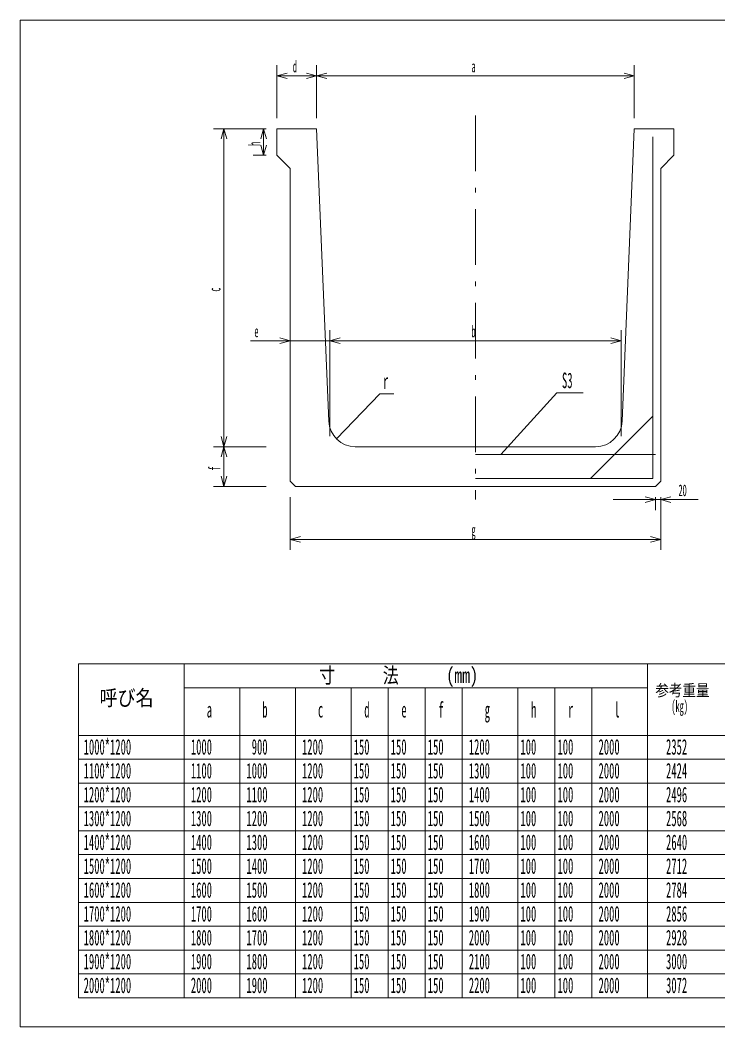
# Model space of a CAD drawing. Units: millimetres, scale not verified. Extents: x 74 to 5614, y 79 to 3879.
# Drawn here: x 74 to 2709, y 79 to 3879 of the extents above; entities that cross this region are included whole.
import ezdxf
from ezdxf.enums import TextEntityAlignment as Align

# ---------------------------------------------------------------- set-up
doc = ezdxf.new("R2010")
doc.units = ezdxf.units.MM
doc.header["$LTSCALE"] = 7
doc.linetypes.add('USER1', pattern=[50.5, 30, -9, 2.5, -9])
doc.layers.add('1', color=7, linetype='Continuous', lineweight=18)
doc.styles.add('ＭＳ ゴシック', font='')
doc.styles.get('ＭＳ ゴシック').set_extended_font_data('MS Gothic')

msp = doc.modelspace()

# ---------------------------------------------------------------- linework, layer by layer
at = {"layer": '1'}
for p, q in [((73.5, 3879), (5613.5, 3879)), ((73.5, 79), (73.5, 3879)), ((1043.5, 3709), (1043.5, 3509)), ((1193.5, 3709), (1193.5, 3509)), ((1193.5, 3709), (1193.5, 3509)), ((2393.5, 3709), (2393.5, 3509)), ((1043.5, 3669), (1082.137, 3679.353)), ((1193.5, 3669), (1043.5, 3669)), ((1043.5, 3669), (1082.137, 3658.647)), ((1193.5, 3669), (1154.863, 3679.353)), ((1193.5, 3669), (1154.863, 3658.647)), ((1193.5, 3669), (1232.137, 3679.353)), ((1193.5, 3669), (2393.5, 3669)), ((1193.5, 3669), (1232.137, 3658.647)), ((2393.5, 3669), (2354.863, 3679.353)), ((2393.5, 3669), (2354.863, 3658.647)), ((803.5, 3469), (1003.5, 3469)), ((843.5, 3469), (833.147, 3430.363)), ((843.5, 3469), (843.5, 2269)), ((843.5, 3469), (853.853, 3430.363)), ((953.5, 3469), (1003.5, 3469)), ((993.5, 3469), (983.147, 3430.363)), ((993.5, 3469), (993.5, 3369)), ((993.5, 3469), (1003.853, 3430.363)), ((1193.5, 3469), (1043.5, 3469)), ((1043.5, 3469), (1043.5, 3369)), ((1193.5, 3469), (1239.507, 2364.837)), ((2347.493, 2364.837), (2393.5, 3469)), ((2393.5, 3469), (2543.5, 3469)), ((2543.5, 3469), (2543.5, 3369)), ((2463.5, 3439), (2463.5, 2149)), ((993.5, 3369), (983.147, 3407.637)), ((993.5, 3369), (1003.853, 3407.637)), ((953.5, 3369), (1003.5, 3369)), ((1043.5, 3369), (1093.5, 3319)), ((2543.5, 3369), (2493.5, 3319)), ((1093.5, 3319), (1093.5, 2139)), ((2493.5, 3319), (2493.5, 2139)), ((1093.5, 2709), (1093.5, 2309)), ((1243.5, 2709), (1243.5, 2309)), ((1243.5, 2709), (1243.5, 2309)), ((2343.5, 2709), (2343.5, 2309)), ((1403.5, 2669), (943.484, 2669)), ((1093.5, 2669), (1054.863, 2679.353)), ((1093.5, 2669), (1054.863, 2658.647)), ((1243.5, 2669), (1282.137, 2679.353)), ((1243.5, 2669), (1282.137, 2679.353)), ((1243.5, 2669), (2343.5, 2669)), ((1243.5, 2669), (1282.137, 2658.647)), ((1243.5, 2669), (1282.137, 2658.647)), ((2343.5, 2669), (2304.863, 2679.353)), ((2343.5, 2669), (2304.863, 2658.647)), ((1888.957, 2239), (2100.403, 2472.282)), ((2100.403, 2472.282), (2200.403, 2472.282)), ((1268.26, 2298.741), (1432.587, 2469)), ((1432.587, 2469), (1484.975, 2469)), ((2463.5, 2384), (2228.5, 2149)), ((843.5, 2269), (833.147, 2307.637)), ((843.5, 2269), (853.853, 2307.637)), ((803.5, 2269), (1003.5, 2269)), ((803.5, 2269), (1003.5, 2269)), ((843.5, 2269), (833.147, 2230.363)), ((843.5, 2269), (843.5, 2119)), ((843.5, 2269), (853.853, 2230.363)), ((1339.42, 2269), (2247.58, 2269)), ((1793.5, 2239), (2473.5, 2239)), ((843.5, 2119), (833.147, 2157.637)), ((843.5, 2119), (853.853, 2157.637)), ((1113.5, 2119), (1093.5, 2139)), ((2463.5, 2149), (1793.5, 2149)), ((2473.5, 2119), (2493.5, 2139)), ((803.5, 2119), (1003.5, 2119)), ((1113.5, 2119), (2473.5, 2119)), ((1093.5, 1879), (1093.5, 2079)), ((2313.5, 2069), (2635.403, 2069)), ((2473.5, 2069), (2434.863, 2079.353)), ((2473.5, 2069), (2434.863, 2058.647)), ((2473.5, 2029), (2473.5, 2079)), ((2493.5, 2069), (2532.137, 2079.353)), ((2493.5, 1879), (2493.5, 2079)), ((2493.5, 2029), (2493.5, 2079)), ((2493.5, 2069), (2532.137, 2058.647)), ((1093.5, 1919), (1132.137, 1929.353)), ((1093.5, 1919), (2493.5, 1919)), ((1093.5, 1919), (1132.137, 1908.647)), ((2493.5, 1919), (2454.863, 1929.353)), ((2493.5, 1919), (2454.863, 1908.647)), ((343.5, 1449), (293.5, 1449)), ((293.5, 1449), (293.5, 639)), ((343.5, 1449), (1113.5, 1449)), ((693.5, 1449), (693.5, 639)), ((1183.5, 1449), (1113.5, 1449)), ((1183.5, 1449), (3583.5, 1449)), ((2443.5, 1449), (2443.5, 1089)), ((693.5, 1359), (833.5, 1359)), ((903.5, 1359), (693.5, 1359)), ((903.5, 1359), (1008.5, 1359)), ((903.5, 1359), (903.5, 639)), ((973.5, 1359), (1113.5, 1359)), ((1183.5, 1359), (1113.5, 1359)), ((1113.5, 1359), (1113.5, 639)), ((1183.5, 1359), (1743.5, 1359)), ((1323.5, 1359), (1323.5, 639)), ((1463.5, 1359), (1463.5, 639)), ((1603.5, 1359), (1603.5, 639)), ((1953.5, 1359), (1743.5, 1359)), ((1743.5, 1359), (1743.5, 639)), ((1813.5, 1359), (2093.5, 1359)), ((1953.5, 1359), (1953.5, 639)), ((2093.5, 1359), (2233.5, 1359)), ((2093.5, 1359), (2093.5, 639)), ((2233.5, 1359), (2443.5, 1359)), ((2233.5, 1359), (2233.5, 639)), ((343.5, 1179), (293.5, 1179)), ((343.5, 1179), (833.5, 1179)), ((693.5, 1179), (903.5, 1179)), ((903.5, 1179), (1008.5, 1179)), ((973.5, 1179), (1113.5, 1179)), ((1183.5, 1179), (1113.5, 1179)), ((1183.5, 1179), (1743.5, 1179)), ((1953.5, 1179), (1743.5, 1179)), ((1813.5, 1179), (2093.5, 1179)), ((2093.5, 1179), (2233.5, 1179)), ((2233.5, 1179), (2443.5, 1179)), ((2443.5, 1179), (2743.5, 1179)), ((343.5, 1089), (293.5, 1089)), ((343.5, 1089), (1113.5, 1089)), ((1183.5, 1089), (1113.5, 1089)), ((1183.5, 1089), (3863.5, 1089)), ((2443.5, 1089), (2443.5, 639)), ((343.5, 999), (293.5, 999)), ((1113.5, 999), (343.5, 999)), ((1183.5, 999), (1113.5, 999)), ((3863.5, 999), (1183.5, 999)), ((343.5, 909), (293.5, 909)), ((343.5, 909), (1113.5, 909)), ((1183.5, 909), (1113.5, 909)), ((1183.5, 909), (3863.5, 909)), ((343.5, 819), (293.5, 819)), ((1113.5, 819), (343.5, 819)), ((1183.5, 819), (1113.5, 819)), ((3863.5, 819), (1183.5, 819)), ((343.5, 729), (293.5, 729)), ((343.5, 729), (1113.5, 729)), ((1183.5, 729), (1113.5, 729)), ((1183.5, 729), (3863.5, 729)), ((293.5, 639), (343.5, 639)), ((293.5, 639), (293.5, 459)), ((1113.5, 639), (343.5, 639)), ((693.5, 639), (693.5, 459)), ((903.5, 639), (903.5, 459)), ((1183.5, 639), (1113.5, 639)), ((1113.5, 459), (1113.5, 639)), ((3863.5, 639), (1183.5, 639)), ((1323.5, 639), (1323.5, 459)), ((1463.5, 459), (1463.5, 639)), ((1603.5, 639), (1603.5, 459)), ((1743.5, 639), (1743.5, 459)), ((1953.5, 639), (1953.5, 459)), ((2093.5, 459), (2093.5, 639)), ((2233.5, 639), (2233.5, 459)), ((2443.5, 639), (2443.5, 459)), ((3863.5, 549), (293.5, 549)), ((293.5, 459), (3863.5, 459)), ((293.5, 459), (293.5, 189)), ((693.5, 459), (693.5, 189)), ((903.5, 459), (903.5, 189)), ((1113.5, 459), (1113.5, 189)), ((1323.5, 459), (1323.5, 189)), ((1463.5, 459), (1463.5, 189)), ((1603.5, 459), (1603.5, 189)), ((1743.5, 459), (1743.5, 189)), ((1953.5, 459), (1953.5, 189)), ((2093.5, 459), (2093.5, 189)), ((2233.5, 459), (2233.5, 189)), ((2443.5, 459), (2443.5, 189)), ((293.5, 369), (3863.5, 369)), ((293.5, 279), (3863.5, 279)), ((293.5, 189), (3863.5, 189)), ((5613.5, 79), (73.5, 79))]:
    msp.add_line(p, q, dxfattribs=at)
at = {"layer": '1', "linetype": 'USER1'}
msp.add_line((1793.5, 3519), (1793.5, 2069), dxfattribs=at)
at = {"layer": '1'}
for centre, start, end in [((1339.42, 2369), 182.38594, 270), ((2247.58, 2369), 270, 357.61406)]:
    msp.add_arc(centre, 100, start, end, dxfattribs=at)

# ---------------------------------------------------------------- texts
at = {"layer": '1', "style": 'ＭＳ ゴシック'}
for s, height, width, p in [('d', 43.99, 0.5, (1103.5, 3669)), ('a', 43.99, 0.5, (1778.5, 3669)), ('e', 43.99, 0.5, (958.484, 2669)), ('b', 43.99, 0.5, (1778.5, 2669)), ('S3', 58.65, 0.5, (2120.403, 2472.282)), ('r', 58.65, 0.5, (1444.975, 2469)), ('20', 43.99, 0.5, (2560.403, 2069)), ('g', 43.99, 0.5, (1778.5, 1919)), ('寸\u3000\u3000\u3000法\u3000\u3000\u3000(mm)', 58.65, 0.75, (1203.5, 1359)), ('参考重量', 43.99, 0.85, (2473.5, 1314)), ('呼び名', 58.65, 0.85, (373.5, 1274)), ('b', 58.65, 0.5, (988.5, 1229)), ('d', 58.65, 0.5, (1373.5, 1229)), ('f', 58.65, 0.5, (1653.5, 1229)), ('h', 58.65, 0.5, (2003.5, 1229)), ('l', 58.65, 0.5, (2318.5, 1229)), ('(kg)', 43.99, 0.5, (2533.5, 1254)), ('a', 58.65, 0.5, (778.5, 1229)), ('c', 58.65, 0.5, (1198.5, 1229)), ('e', 58.65, 0.5, (1513.5, 1229)), ('g', 58.65, 0.5, (1828.5, 1229)), ('r', 58.65, 0.5, (2143.5, 1229)), ('1000*1200', 58.65, 0.5, (313.5, 1089)), ('1000', 58.65, 0.5, (718.5, 1089)), ('900', 58.65, 0.5, (948.5, 1089)), ('1200', 58.65, 0.5, (1138.5, 1089)), ('150', 58.65, 0.5, (1333.5, 1089)), ('150', 58.65, 0.5, (1473.5, 1089)), ('150', 58.65, 0.5, (1613.5, 1089)), ('1200', 58.65, 0.5, (1768.5, 1089)), ('100', 58.65, 0.5, (1963.5, 1089)), ('100', 58.65, 0.5, (2103.5, 1089)), ('2000', 58.65, 0.5, (2258.5, 1089)), ('2352', 58.65, 0.5, (2513.5, 1089)), ('1100*1200', 58.65, 0.5, (313.5, 999)), ('1100', 58.65, 0.5, (718.5, 999)), ('1000', 58.65, 0.5, (928.5, 999)), ('1200', 58.65, 0.5, (1138.5, 999)), ('150', 58.65, 0.5, (1333.5, 999)), ('150', 58.65, 0.5, (1473.5, 999)), ('150', 58.65, 0.5, (1613.5, 999)), ('1300', 58.65, 0.5, (1768.5, 999)), ('100', 58.65, 0.5, (1963.5, 999)), ('100', 58.65, 0.5, (2103.5, 999)), ('2000', 58.65, 0.5, (2258.5, 999)), ('2424', 58.65, 0.5, (2513.5, 999)), ('1200*1200', 58.65, 0.5, (313.5, 909)), ('1200', 58.65, 0.5, (718.5, 909)), ('1100', 58.65, 0.5, (928.5, 909)), ('1200', 58.65, 0.5, (1138.5, 909)), ('150', 58.65, 0.5, (1333.5, 909)), ('150', 58.65, 0.5, (1473.5, 909)), ('150', 58.65, 0.5, (1613.5, 909)), ('1400', 58.65, 0.5, (1768.5, 909)), ('100', 58.65, 0.5, (1963.5, 909)), ('100', 58.65, 0.5, (2103.5, 909)), ('2000', 58.65, 0.5, (2258.5, 909)), ('2496', 58.65, 0.5, (2513.5, 909)), ('1300*1200', 58.65, 0.5, (313.5, 819)), ('1300', 58.65, 0.5, (718.5, 819)), ('1200', 58.65, 0.5, (928.5, 819)), ('1200', 58.65, 0.5, (1138.5, 819)), ('150', 58.65, 0.5, (1333.5, 819)), ('150', 58.65, 0.5, (1473.5, 819)), ('150', 58.65, 0.5, (1613.5, 819)), ('1500', 58.65, 0.5, (1768.5, 819)), ('100', 58.65, 0.5, (1963.5, 819)), ('100', 58.65, 0.5, (2103.5, 819)), ('2000', 58.65, 0.5, (2258.5, 819)), ('2568', 58.65, 0.5, (2513.5, 819)), ('1400*1200', 58.65, 0.5, (313.5, 729)), ('1400', 58.65, 0.5, (718.5, 729)), ('1300', 58.65, 0.5, (928.5, 729)), ('1200', 58.65, 0.5, (1138.5, 729)), ('150', 58.65, 0.5, (1333.5, 729)), ('150', 58.65, 0.5, (1473.5, 729)), ('150', 58.65, 0.5, (1613.5, 729)), ('1600', 58.65, 0.5, (1768.5, 729)), ('100', 58.65, 0.5, (1963.5, 729)), ('100', 58.65, 0.5, (2103.5, 729)), ('2000', 58.65, 0.5, (2258.5, 729)), ('2640', 58.65, 0.5, (2513.5, 729)), ('1500*1200', 58.65, 0.5, (313.5, 639)), ('1500', 58.65, 0.5, (718.5, 639)), ('1400', 58.65, 0.5, (928.5, 639)), ('1200', 58.65, 0.5, (1138.5, 639)), ('150', 58.65, 0.5, (1333.5, 639)), ('150', 58.65, 0.5, (1473.5, 639)), ('150', 58.65, 0.5, (1613.5, 639)), ('1700', 58.65, 0.5, (1768.5, 639)), ('100', 58.65, 0.5, (1963.5, 639)), ('100', 58.65, 0.5, (2103.5, 639)), ('2000', 58.65, 0.5, (2258.5, 639)), ('2712', 58.65, 0.5, (2513.5, 639)), ('1600*1200', 58.65, 0.5, (313.5, 549)), ('1600', 58.65, 0.5, (718.5, 549)), ('1500', 58.65, 0.5, (928.5, 549)), ('1200', 58.65, 0.5, (1138.5, 549)), ('150', 58.65, 0.5, (1333.5, 549)), ('150', 58.65, 0.5, (1473.5, 549)), ('150', 58.65, 0.5, (1613.5, 549)), ('1800', 58.65, 0.5, (1768.5, 549)), ('100', 58.65, 0.5, (1963.5, 549)), ('100', 58.65, 0.5, (2103.5, 549)), ('2000', 58.65, 0.5, (2258.5, 549)), ('2784', 58.65, 0.5, (2513.5, 549)), ('1700*1200', 58.65, 0.5, (313.5, 459)), ('1700', 58.65, 0.5, (718.5, 459)), ('1600', 58.65, 0.5, (928.5, 459)), ('1200', 58.65, 0.5, (1138.5, 459)), ('150', 58.65, 0.5, (1333.5, 459)), ('150', 58.65, 0.5, (1473.5, 459)), ('150', 58.65, 0.5, (1613.5, 459)), ('1900', 58.65, 0.5, (1768.5, 459)), ('100', 58.65, 0.5, (1963.5, 459)), ('100', 58.65, 0.5, (2103.5, 459)), ('2000', 58.65, 0.5, (2258.5, 459)), ('2856', 58.65, 0.5, (2513.5, 459)), ('1800*1200', 58.65, 0.5, (313.5, 369)), ('1800', 58.65, 0.5, (718.5, 369)), ('1700', 58.65, 0.5, (928.5, 369)), ('1200', 58.65, 0.5, (1138.5, 369)), ('1200', 58.65, 0.5, (1138.5, 369)), ('150', 58.65, 0.5, (1333.5, 369)), ('150', 58.65, 0.5, (1473.5, 369)), ('150', 58.65, 0.5, (1613.5, 369)), ('2000', 58.65, 0.5, (1768.5, 369)), ('100', 58.65, 0.5, (1963.5, 369)), ('100', 58.65, 0.5, (2103.5, 369)), ('2000', 58.65, 0.5, (2258.5, 369)), ('2928', 58.65, 0.5, (2513.5, 369)), ('1900*1200', 58.65, 0.5, (313.5, 279)), ('1900', 58.65, 0.5, (718.5, 279)), ('1800', 58.65, 0.5, (928.5, 279)), ('1200', 58.65, 0.5, (1138.5, 279)), ('1200', 58.65, 0.5, (1138.5, 279)), ('150', 58.65, 0.5, (1333.5, 279)), ('150', 58.65, 0.5, (1473.5, 279)), ('150', 58.65, 0.5, (1613.5, 279)), ('2100', 58.65, 0.5, (1768.5, 279)), ('100', 58.65, 0.5, (1963.5, 279)), ('100', 58.65, 0.5, (2103.5, 279)), ('2000', 58.65, 0.5, (2258.5, 279)), ('3000', 58.65, 0.5, (2513.5, 279)), ('2000*1200', 58.65, 0.5, (313.5, 189)), ('2000', 58.65, 0.5, (718.5, 189)), ('1900', 58.65, 0.5, (928.5, 189)), ('1200', 58.65, 0.5, (1138.5, 189)), ('150', 58.65, 0.5, (1333.5, 189)), ('150', 58.65, 0.5, (1473.5, 189)), ('150', 58.65, 0.5, (1613.5, 189)), ('2200', 58.65, 0.5, (1768.5, 189)), ('100', 58.65, 0.5, (1963.5, 189)), ('100', 58.65, 0.5, (2103.5, 189)), ('2000', 58.65, 0.5, (2258.5, 189)), ('3072', 58.65, 0.5, (2513.5, 189))]:
    msp.add_text(s, height=height, dxfattribs=dict(at, width=width)).set_placement(p, align=Align.BOTTOM_LEFT)
at = {"layer": '1', "style": 'ＭＳ ゴシック', "width": 0.5}
for s, p in [('h', (993.5, 3404)), ('c', (843.5, 2854)), ('f', (843.5, 2179))]:
    msp.add_text(s, height=43.99, rotation=90, dxfattribs=at).set_placement(p, align=Align.BOTTOM_LEFT)

doc.saveas('drawing.dxf')
